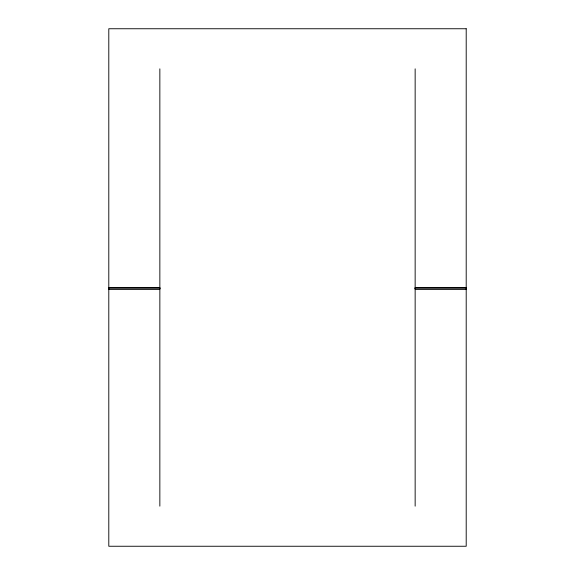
<?xml version="1.0" encoding="UTF-8"?>
<svg xmlns="http://www.w3.org/2000/svg" width="575" height="575" viewBox="0 0 575 575"><rect width="100%" height="100%" fill="white"/><g stroke="black" fill="none" stroke-linecap="round" stroke-linejoin="round"><path stroke-width="0.86" d="M108.797 287.5L159.85 287.5M415.15 287.5L466.203 287.5M108.797 288.248L160.447 288.248M414.553 288.248L466.203 288.248M108.797 289.397L159.85 289.397M415.15 289.397L466.203 289.397M415.15 68.849L415.15 506.151M159.85 68.849L159.85 506.151M466.203 28.75L108.797 28.75L108.797 546.25L466.203 546.25L466.203 28.75"/></g></svg>
